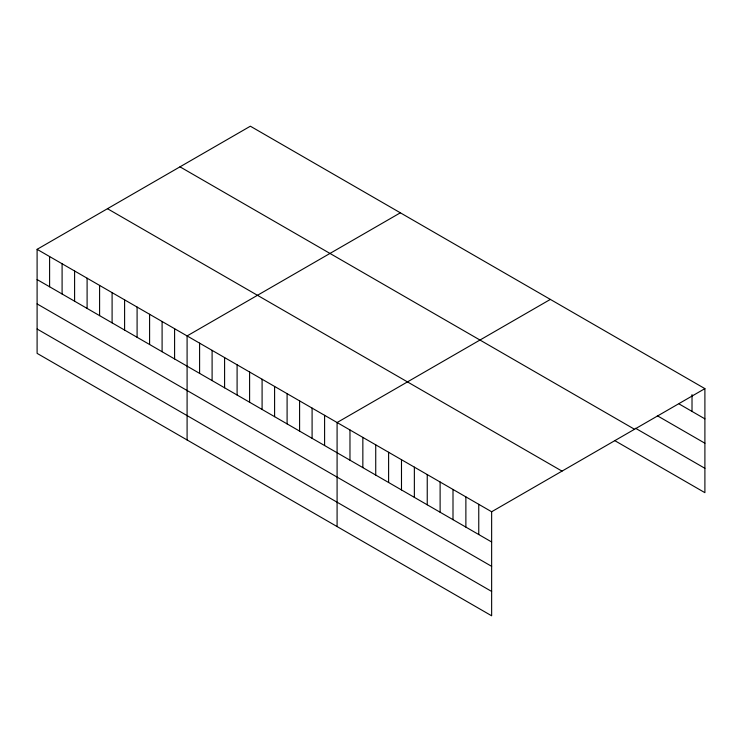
<?xml version="1.0" encoding="UTF-8"?>
<svg xmlns="http://www.w3.org/2000/svg" width="742" height="742" viewBox="0 0 742 742"><rect width="100%" height="100%" fill="white"/><g stroke="black" fill="none" stroke-linecap="round" stroke-linejoin="round"><path stroke-width="1.11" d="M37.1 249.331L491.64 511.757L491.64 615.795L37.1 353.368L37.1 249.331L250.36 126.205L704.9 388.632L704.9 492.669L614.747 440.618M400.365 212.806L187.095 335.931L187.095 439.969M550.36 299.406L337.091 422.532L337.091 526.57M491.64 511.757L704.9 388.632M679.143 403.982L704.9 418.859M657.347 415.761L704.9 443.215M635.551 428.273L704.9 468.304M179.991 166.839L634.521 429.266M107.479 208.706L562.009 471.124M37.1 279.558L491.64 541.985M37.1 303.914L491.64 566.341M37.1 329.012L491.64 591.439M692.017 394.633L692.017 411.42M478.757 504.319L478.757 534.546M465.874 496.89L465.874 527.108M453 489.451L453 519.678M440.117 482.012L440.117 512.24M427.244 474.583L427.244 504.801M414.361 467.145L414.361 497.372M401.487 459.706L401.487 489.933M388.604 452.277L388.604 482.504M375.73 444.838L375.73 475.066M362.847 437.4L362.847 467.627M349.974 429.97L349.974 460.198M324.597 415.316L324.597 445.543M312.094 408.1L312.094 438.327M299.592 400.884L299.592 431.111M287.098 393.668L287.098 423.895M274.596 386.452L274.596 416.679M262.093 379.236L262.093 409.454M249.6 372.02L249.6 402.238M237.097 364.804L237.097 395.022M224.594 357.579L224.594 387.806M212.101 350.363L212.101 380.59M199.598 343.147L199.598 373.374M174.593 328.715L174.593 358.942M162.099 321.499L162.099 351.727M149.596 314.283L149.596 344.511M137.094 307.067L137.094 337.295M124.6 299.851L124.6 330.079M112.098 292.636L112.098 322.863M99.595 285.42L99.595 315.638M87.102 278.204L87.102 308.422M74.599 270.988L74.599 301.206M62.096 263.772L62.096 293.99M49.603 256.547L49.603 286.774"/></g></svg>
